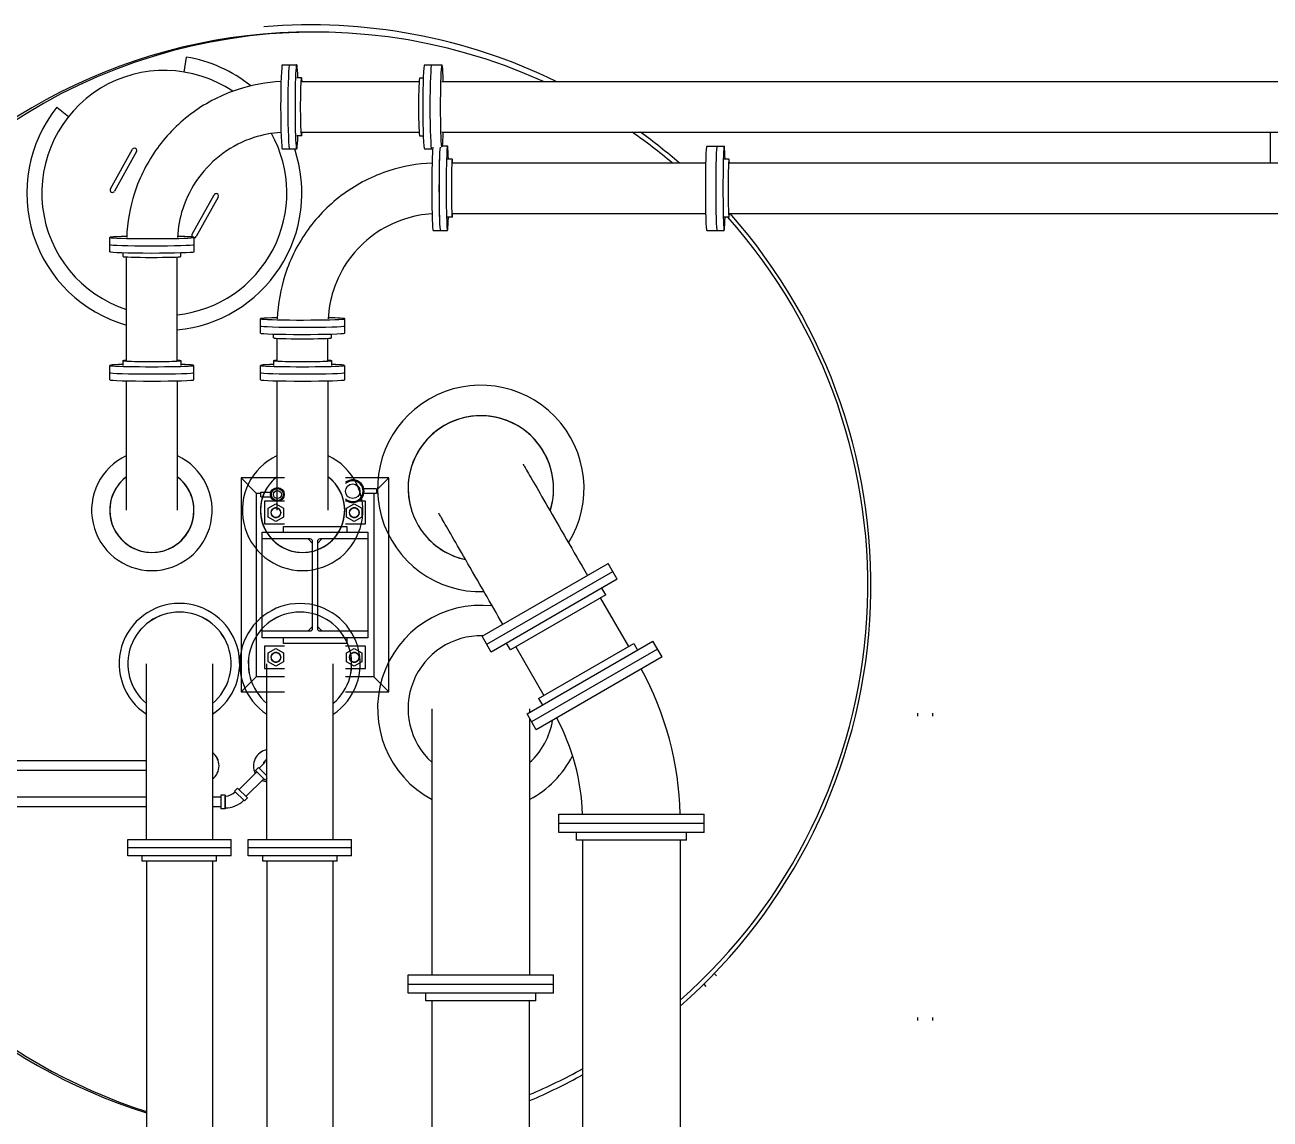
# Model space of a CAD drawing. Header units: metres. Extents: x 0 to 63075, y 0 to 44550.
# Drawn here: x 53271 to 53892, y 39429 to 39974 of the extents above; entities that cross this region are included whole.
import ezdxf

# ---------------------------------------------------------------- set-up
doc = ezdxf.new("R2010")
doc.units = ezdxf.units.M
doc.header["$LTSCALE"] = 75
for name, color, linetype in [('GSB', 7, 'Continuous'), ('ML6', 1, 'Continuous'), ('SL1', 8, 'Continuous')]:
    doc.layers.add(name, color=color, linetype=linetype)

# ---------------------------------------------------------------- blocks, each defined once
blk = doc.blocks.new('A$C6bae614f')
at = {"layer": 'SL1'}
for p, q in [((369436, 40856), (369444, 40905.3)), ((369761.6, 40880.1), (369809.3, 40880.1)), ((370233, 40880.1), (370291.2, 40880.1)), ((369825.1, 40836.5), (369809.3, 40836.5)), ((369825.1, 40824.6), (370215.4, 40824.6)), ((370217.3, 40836.5), (370229, 40836.5)), ((370291.2, 40824.5), (373213.1, 40824.5)), ((369013.5, 40739.7), (369052.5, 40708.6)), ((369825.1, 40656.3), (370215.4, 40656.3)), ((370291.2, 40656.3), (373213.1, 40656.2)), ((373039.1, 40656.2), (373039.1, 40554.5)), ((369825.1, 40644.4), (369809.3, 40644.4)), ((370217.2, 40644.4), (370229, 40644.4)), ((369191.2, 40468.5), (369264, 40599.6)), ((369278, 40591.8), (369205.2, 40460.7)), ((369761.6, 40600.7), (369809.3, 40600.7)), ((370233, 40600.7), (370260.2, 40600.7)), ((370309.5, 40610.1), (370290.6, 40610.1)), ((371169.6, 40610.1), (371227.7, 40610.1)), ((370325.3, 40566.4), (370309.5, 40566.4)), ((370325.3, 40554.5), (371166.2, 40554.5)), ((371243.5, 40566.4), (371227.7, 40566.4)), ((371243.5, 40554.5), (374164.9, 40554.4)), ((369462.2, 40317.9), (369535, 40449.1)), ((369549, 40441.3), (369476.2, 40310.2)), ((370325.3, 40374.4), (370309.5, 40374.4)), ((370325.3, 40386.3), (371166.2, 40386.2)), ((371243.5, 40374.3), (371227.7, 40374.3)), ((371243.5, 40386.2), (374164.9, 40386.1)), ((370261.8, 40330.7), (370309.5, 40330.7)), ((371169.6, 40330.7), (371227.7, 40330.7)), ((369189.3, 40259.7), (369189.3, 40307.5)), ((369468.7, 40259.8), (369468.7, 40307.6)), ((369233, 40244), (369233, 40256.7)), ((369244.7, 39898.5), (369244.7, 40242.6)), ((369412.9, 39898.5), (369412.9, 40242.6)), ((369425, 40244), (369425, 40256.8)), ((369689.1, 39989.8), (369689.1, 40037.5)), ((369968.5, 39989.8), (369968.5, 40037.5)), ((369732.8, 39974), (369732.8, 39986.7)), ((369744.7, 39898.5), (369744.7, 39972.6)), ((369912.9, 39898.5), (369912.9, 39972.6)), ((369924.9, 39974), (369924.9, 39986.7)), ((369189.1, 39835), (369189.1, 39882.7)), ((369232.8, 39898.5), (369232.8, 39882.7)), ((369424.8, 39898.5), (369424.8, 39882.7)), ((369468.5, 39835), (369468.5, 39882.7)), ((369689.1, 39835), (369689.1, 39882.7)), ((369732.8, 39898.5), (369732.8, 39882.7)), ((369924.8, 39898.5), (369924.8, 39882.7)), ((369968.5, 39835), (369968.5, 39882.7)), ((369244.6, 39402.5), (369244.7, 39831.6)), ((369412.9, 39831.6), (369412.9, 39402.5)), ((369744.6, 39402.5), (369744.7, 39831.6)), ((369912.9, 39831.6), (369912.9, 39402.5)), ((370606.2, 39628.2), (370606.2, 39628.2)), ((370606.2, 39628.2), (370606.2, 39628.2)), ((369675.2, 39459.4), (369625.2, 39509.4)), ((369768.7, 39509.4), (369625.2, 39509.4)), ((369625.2, 39509.4), (369625.2, 38799.4)), ((370115.2, 39509.4), (369971.7, 39509.4)), ((370115.2, 39509.4), (370074.2, 39468.4)), ((370115.2, 38799.4), (370115.2, 39509.4)), ((369675.2, 39459.4), (369675.2, 38849.4)), ((369675.2, 39459.4), (369690.2, 39459.4)), ((369690.2, 39461.9), (369723.5, 39461.9)), ((369690.2, 39446.9), (369690.2, 39461.9)), ((369767.7, 39459.4), (369768.7, 39459.4)), ((370074.2, 39472.9), (370032.2, 39472.9)), ((370074.2, 39457.9), (370032.2, 39457.9)), ((370065.2, 39457.9), (370065.2, 38849.4)), ((370074.2, 39472.9), (370074.2, 39457.9)), ((370178.9, 39474.6), (370178.9, 39474.6)), ((369690.2, 39446.9), (369723.5, 39446.9)), ((369702.7, 39431.9), (369702.7, 39356.9)), ((369740.5, 39431.9), (369702.7, 39431.9)), ((369714.8, 39409.1), (369740.2, 39423.8)), ((369740.2, 39423.8), (369765.7, 39409.1)), ((369768.7, 39431.9), (369749.9, 39431.9)), ((369977.9, 39431.9), (369971.7, 39431.9)), ((369974.8, 39409.1), (370000.2, 39423.8)), ((370000.2, 39423.8), (370025.7, 39409.1)), ((370037.7, 39431.9), (370012.6, 39431.9)), ((370037.7, 39356.9), (370037.7, 39431.9)), ((369189.1, 39402.1), (369189.1, 39402.1)), ((369468.5, 39402.1), (369468.5, 39402.1)), ((369689.1, 39402.1), (369689.1, 39402.1)), ((369689.1, 39402.1), (369689.1, 39402.1)), ((369714.8, 39379.7), (369714.8, 39409.1)), ((369740.2, 39365), (369714.8, 39379.7)), ((369725.2, 39401.6), (369723.6, 39394.4)), ((369723.6, 39394.4), (369725.2, 39387.2)), ((369729.8, 39407.4), (369725.2, 39401.6)), ((369725.2, 39387.2), (369729.8, 39381.4)), ((369736.5, 39410.6), (369729.8, 39407.4)), ((369729.8, 39381.4), (369736.5, 39378.1)), ((369743.9, 39410.6), (369736.5, 39410.6)), ((369736.5, 39378.1), (369743.9, 39378.1)), ((369765.7, 39379.7), (369740.2, 39365)), ((369750.6, 39407.4), (369743.9, 39410.6)), ((369743.9, 39378.1), (369750.6, 39381.4)), ((369755.2, 39401.6), (369750.6, 39407.4)), ((369750.6, 39381.4), (369755.2, 39387.2)), ((369756.9, 39394.4), (369755.2, 39401.6)), ((369755.2, 39387.2), (369756.9, 39394.4)), ((369765.7, 39409.1), (369765.7, 39379.7)), ((369968.5, 39402.1), (369968.5, 39402.1)), ((369968.5, 39402.1), (369968.5, 39402.1)), ((369974.8, 39379.7), (369974.8, 39409.1)), ((370000.2, 39365), (369974.8, 39379.7)), ((369985.2, 39401.6), (369983.6, 39394.4)), ((369983.6, 39394.4), (369985.2, 39387.2)), ((369989.8, 39407.4), (369985.2, 39401.6)), ((369985.2, 39387.2), (369989.8, 39381.4)), ((369996.5, 39410.6), (369989.8, 39407.4)), ((369989.8, 39381.4), (369996.5, 39378.1)), ((370003.9, 39410.6), (369996.5, 39410.6)), ((369996.5, 39378.1), (370003.9, 39378.1)), ((370025.7, 39379.7), (370000.2, 39365)), ((370010.6, 39407.4), (370003.9, 39410.6)), ((370003.9, 39378.1), (370010.6, 39381.4)), ((370015.2, 39401.6), (370010.6, 39407.4)), ((370010.6, 39381.4), (370015.2, 39387.2)), ((370016.9, 39394.4), (370015.2, 39401.6)), ((370015.2, 39387.2), (370016.9, 39394.4)), ((370025.7, 39409.1), (370025.7, 39379.7)), ((369702.7, 39356.9), (369768.7, 39356.9)), ((369765.2, 39348.4), (369975.2, 39348.4)), ((369765.2, 39329.4), (369765.2, 39348.4)), ((369971.7, 39356.9), (370037.7, 39356.9)), ((369975.2, 39348.4), (369975.2, 39329.4)), ((369695.2, 39329.4), (370045.2, 39329.4)), ((369695.2, 38979.4), (369695.2, 39329.4)), ((369854.2, 39307), (369695.2, 39307)), ((369862.2, 39292), (369847.2, 39307)), ((369862.2, 39009.8), (369862.2, 39299)), ((369893.2, 39307), (369878.2, 39292)), ((369878.2, 39299), (369878.2, 39009.8)), ((370045.2, 39307), (369886.2, 39307)), ((370045.2, 39329.4), (370045.2, 38979.4)), ((370234.3, 39320.7), (370234.3, 39320.7)), ((370234.3, 39320.7), (370234.3, 39320.7)), ((370424.6, 38984.3), (370842.6, 39225.5)), ((370872.8, 39173.2), (370842.6, 39225.5)), ((370439.7, 38958.1), (370857.7, 39199.4)), ((370872.8, 39173.2), (370454.9, 38931.9)), ((370834.6, 39121.9), (370821.9, 39143.8)), ((370834.6, 39121.9), (370518.4, 38939.3)), ((370816.7, 39111.6), (370909.9, 38950.1)), ((369695.2, 39001.8), (369854.2, 39001.8)), ((369847.2, 39001.8), (369862.2, 39016.8)), ((369878.2, 39016.8), (369893.2, 39001.8)), ((369886.2, 39001.8), (370045.2, 39001.8)), ((370045.2, 38979.4), (369695.2, 38979.4)), ((369765.2, 38960.4), (369765.2, 38979.4)), ((369975.2, 38960.4), (369765.2, 38960.4)), ((369975.2, 38979.4), (369975.2, 38960.4)), ((370454.9, 38931.9), (370424.6, 38984.3)), ((370518.4, 38939.3), (370505.7, 38961.3)), ((370573.4, 38726.6), (370991.3, 38967.9)), ((370611.6, 38777.9), (370927.8, 38960.4)), ((370927.8, 38960.4), (370940.5, 38938.5)), ((371021.6, 38915.5), (370991.3, 38967.9)), ((369702.7, 38951.9), (369702.7, 38876.9)), ((369768.7, 38951.9), (369702.7, 38951.9)), ((369714.8, 38929.1), (369740.2, 38943.8)), ((369714.8, 38899.7), (369714.8, 38929.1)), ((369725.2, 38921.6), (369723.5, 38914.4)), ((369729.8, 38927.4), (369725.2, 38921.6)), ((369736.5, 38930.6), (369729.8, 38927.4)), ((369743.9, 38930.6), (369736.5, 38930.6)), ((369740.2, 38943.8), (369765.6, 38929.1)), ((369750.6, 38927.4), (369743.9, 38930.6)), ((369755.2, 38921.6), (369750.6, 38927.4)), ((369756.9, 38914.4), (369755.2, 38921.6)), ((369765.6, 38929.1), (369765.6, 38899.7)), ((370037.7, 38951.9), (369971.7, 38951.9)), ((369974.8, 38929.1), (370000.2, 38943.8)), ((369974.8, 38899.7), (369974.8, 38929.1)), ((369985.2, 38921.6), (369983.5, 38914.4)), ((369989.8, 38927.4), (369985.2, 38921.6)), ((369996.5, 38930.6), (369989.8, 38927.4)), ((370003.9, 38930.6), (369996.5, 38930.6)), ((370000.2, 38943.8), (370025.6, 38929.1)), ((370010.6, 38927.4), (370003.9, 38930.6)), ((370015.2, 38921.6), (370010.6, 38927.4)), ((370016.9, 38914.4), (370015.2, 38921.6)), ((370025.6, 38929.1), (370025.6, 38899.7)), ((370037.7, 38876.9), (370037.7, 38951.9)), ((370536.3, 38949.6), (370629.5, 38788.2)), ((371006.5, 38941.7), (370588.5, 38700.4)), ((369310.6, 38310), (369310.7, 38892.7)), ((369529.7, 38892.6), (369529.7, 38310)), ((369702.7, 38876.9), (369768.7, 38876.9)), ((369710.6, 38310), (369710.7, 38892.6)), ((369740.2, 38885), (369714.8, 38899.7)), ((369723.5, 38914.4), (369725.2, 38907.2)), ((369725.2, 38907.2), (369729.8, 38901.4)), ((369729.8, 38901.4), (369736.5, 38898.1)), ((369736.5, 38898.1), (369743.9, 38898.1)), ((369765.6, 38899.7), (369740.2, 38885)), ((369743.9, 38898.1), (369750.6, 38901.4)), ((369750.6, 38901.4), (369755.2, 38907.2)), ((369755.2, 38907.2), (369756.9, 38914.4)), ((369929.7, 38892.6), (369929.7, 38309.9)), ((369971.7, 38876.9), (370037.7, 38876.9)), ((370000.2, 38885), (369974.8, 38899.7)), ((369983.5, 38914.4), (369985.2, 38907.2)), ((369985.2, 38907.2), (369989.8, 38901.4)), ((369989.8, 38901.4), (369996.5, 38898.1)), ((369996.5, 38898.1), (370003.9, 38898.1)), ((370025.6, 38899.7), (370000.2, 38885)), ((370003.9, 38898.1), (370010.6, 38901.4)), ((370010.6, 38901.4), (370015.2, 38907.2)), ((370015.2, 38907.2), (370016.9, 38914.4)), ((371021.6, 38915.5), (370603.6, 38674.2)), ((369675.2, 38849.4), (369625.2, 38799.4)), ((369768.7, 38849.4), (369675.2, 38849.4)), ((370065.2, 38849.4), (369971.7, 38849.4)), ((370115.2, 38799.4), (370065.2, 38849.4)), ((369625.2, 38799.4), (369768.7, 38799.4)), ((369971.7, 38799.4), (370115.2, 38799.4)), ((370611.6, 38777.9), (370624.3, 38755.9)), ((370258.3, 37860.6), (370258.3, 38744)), ((370603.6, 38674.2), (370573.4, 38726.6)), ((370582.1, 38744), (370582.1, 38731.6)), ((370582.1, 38711.4), (370582.1, 37860.6)), ((371870.2, 38719.7), (371870.2, 38729.3)), ((371920.2, 38719.7), (371920.2, 38729.3)), ((369310.7, 38570.5), (368036.3, 38570.6)), ((369682.3, 38549.3), (369672.3, 38539.2)), ((369682.3, 38549.3), (369710.7, 38521)), ((369684.6, 38547), (369704.3, 38566.7)), ((369310.7, 38538.5), (368036.3, 38538.6)), ((369677.1, 38534.4), (369618.2, 38475.5)), ((369699.7, 38511.7), (369640.9, 38452.9)), ((369672.3, 38539.2), (369704.5, 38506.9)), ((369710.7, 38513), (369704.5, 38506.9)), ((369603.3, 38470.3), (369613.4, 38480.4)), ((369635.6, 38438), (369603.3, 38470.3)), ((369633.4, 38440.2), (369605.6, 38468)), ((369645.7, 38448.1), (369613.4, 38480.4)), ((369310.7, 38450.5), (368036.3, 38450.6)), ((369557.9, 38450.5), (369529.7, 38450.5)), ((369557.9, 38457.3), (369557.9, 38411.7)), ((369572.1, 38457.3), (369557.9, 38457.3)), ((369572.1, 38457.3), (369572.1, 38411.7)), ((369572.1, 38414.9), (369572.1, 38454.2)), ((369635.6, 38438), (369645.7, 38448.1)), ((369310.7, 38418.5), (368036.3, 38418.6)), ((369557.9, 38418.5), (369529.7, 38418.5)), ((369572.1, 38411.7), (369557.9, 38411.7)), ((370678.7, 38394.1), (371161.3, 38394.1)), ((370678.7, 38333.6), (370678.7, 38394.1)), ((371161.3, 38333.6), (371161.3, 38394.1)), ((370678.7, 38363.9), (371161.3, 38363.9)), ((369248.7, 38256.1), (369248.7, 38310)), ((369248.7, 38310), (369591.6, 38310)), ((369591.6, 38256.1), (369591.6, 38310)), ((369648.7, 38310), (369991.6, 38309.9)), ((369648.7, 38256.1), (369648.7, 38310)), ((369991.6, 38256.1), (369991.6, 38309.9)), ((371161.3, 38333.6), (370678.7, 38333.6)), ((370737.4, 38308.3), (370737.4, 38333.6)), ((371102.5, 38308.3), (370737.4, 38308.3)), ((370758, 38308.3), (370758, 35459.1)), ((371081.9, 38308.3), (371081.8, 35459.1)), ((371102.5, 38308.3), (371102.5, 38333.6)), ((369248.7, 38283.1), (369591.6, 38283)), ((369648.7, 38283), (369991.6, 38283)), ((369591.6, 38256.1), (369248.7, 38256.1)), ((369297.1, 38238.7), (369297.1, 38256.1)), ((369543.2, 38238.6), (369297.1, 38238.7)), ((369310.6, 38238.7), (369310.6, 35949.6)), ((369529.7, 38238.6), (369529.6, 35949.6)), ((369543.2, 38238.6), (369543.2, 38256.1)), ((369991.6, 38256.1), (369648.7, 38256.1)), ((369697.1, 38238.6), (369697.1, 38256.1)), ((369943.2, 38238.6), (369697.1, 38238.6)), ((369710.6, 38238.6), (369710.6, 35353.3)), ((369929.7, 38238.6), (369929.6, 35353.3)), ((369943.2, 38238.6), (369943.2, 38256.1)), ((370178.9, 37800.2), (370178.9, 37860.6)), ((370178.9, 37860.6), (370661.5, 37860.6)), ((370661.5, 37800.1), (370661.5, 37860.6)), ((371194.7, 37865.4), (371202.5, 37857.6)), ((370178.9, 37830.4), (370661.5, 37830.4)), ((371159.6, 37829.8), (371167.1, 37822.3)), ((370661.5, 37800.1), (370178.9, 37800.2)), ((370237.6, 37774.8), (370237.6, 37800.1)), ((370602.7, 37774.8), (370237.6, 37774.8)), ((370258.2, 35459.2), (370258.2, 37774.8)), ((370582, 35459.2), (370582.1, 37774.8)), ((370602.7, 37774.8), (370602.7, 37800.1)), ((371870.2, 37709.3), (371870.2, 37719.7)), ((371920.2, 37709.3), (371920.2, 37719.7))]:
    blk.add_line(p, q, dxfattribs=at)
for centre, radius in [((369745.2, 39454.4), 23), ((369745.2, 39454.4), 19.8), ((369745.2, 39454.4), 13.3), ((369995.2, 39465.4), 24.1), ((369740.2, 39394.4), 16), ((370000.2, 39394.4), 16), ((369740.2, 38914.4), 16), ((370000.2, 38914.4), 16)]:
    blk.add_circle(centre, radius, dxfattribs=at)
for centre, radius, start, end in [((369856.6, 39154.4), 1834, 89.7851, 198.5624), ((369870.2, 39154.4), 1834, 65.5968, 198.5624), ((369856.6, 39154.4), 1858, 64.0134, 94.8341), ((369370.1, 40454.9), 456.4, 51.1003, 80.6787), ((369370.1, 40454.9), 406.5, 56.0722, 252.0244), ((369370.1, 40454.9), 456.4, 141.3894, 254.0455), ((369870.2, 39154.4), 1834, 49.7678, 54.975), ((369856.6, 39154.4), 1858, 48.9007, 53.9325), ((369370.1, 40454.9), 406.5, 276.0471, 29.032), ((369271, 40595.7), 8, 330.9472, 150.9472), ((369370.1, 40454.9), 456.4, 275.3837, 18.6348), ((369198.2, 40464.6), 8, 150.9472, 330.9471), ((369542, 40445.2), 8, 330.9472, 150.9472), ((369856.6, 39154.4), 1858, 311.2593, 41.5291), ((369870.2, 39154.4), 1834, 311.3505, 41.6968), ((369469.2, 40314.1), 8, 150.9472, 221.9756), ((369469.2, 40314.1), 8, 266.3335, 330.9472), ((370420.2, 39474.6), 342.5, 328.2027, 271.7736), ((370420.2, 39474.6), 241.3, 45.4581, 179.9981), ((370420.2, 39474.6), 241.3, 19.4724, 198.1552), ((370420.3, 39474.4), 241.3, 342.1428, 257.8461), ((370420.3, 39474.4), 241.3, 342.1421, 39.5925), ((370420.3, 39474.4), 241.3, 342.1425, 39.5925), ((369328.8, 39402), 200, 114.8761, 65.1201), ((369828.8, 39402), 200, 114.8761, 65.1201), ((369328.8, 39402.1), 139.7, 127.031, 179.9981), ((369328.8, 39402.1), 139.7, 127.031, 179.9981), ((369328.8, 39402.1), 139.7, 127.031, 52.9653), ((369328.8, 39402.1), 139.7, 359.9981, 52.9653), ((369328.8, 39402.1), 139.7, 359.9981, 52.9653), ((369828.8, 39402.1), 139.7, 127.031, 179.9981), ((369828.8, 39402.1), 139.7, 127.031, 52.9653), ((369828.8, 39402.1), 139.7, 127.031, 179.9981), ((369828.8, 39402.1), 139.7, 359.9981, 52.9653), ((369828.8, 39402.1), 139.7, 359.9981, 52.9653), ((369995.2, 39465.4), 37.7, 231.4605, 128.5357), ((369995.2, 39465.4), 34.5, 227.1317, 132.8646), ((369328.8, 39402), 139.7, 147.6992, 32.297), ((369828.8, 39402), 139.7, 147.6992, 32.297), ((369328.8, 39402), 139.7, 179.9808, 0.0154), ((369828.8, 39402), 139.7, 179.9808, 0.0154), ((369854.2, 39299), 8, 359.9981, 89.9981), ((369886.2, 39299), 8, 89.9981, 179.9981), ((370420.3, 39474.4), 241.3, 219.5925, 257.8457), ((370420.3, 39474.4), 241.3, 219.5925, 257.8454), ((369420.2, 38893.1), 200, 303.2066, 236.7896), ((369820.2, 38893), 200, 303.2066, 236.7896), ((370420.2, 38744.4), 342.5, 83.6186, 241.7836), ((369420.2, 38893.1), 171.5, 309.6933, 230.303), ((369420.2, 38893.1), 171.4, 309.7071, 230.2891), ((369820.2, 38893), 171.5, 309.6933, 230.303), ((369820.2, 38893), 171.4, 309.7071, 230.2891), ((369854.2, 39009.8), 8, 269.9981, 359.9981), ((369886.2, 39009.8), 8, 179.9981, 269.9981), ((370420.2, 38744.4), 241.3, 88.4061, 227.8498), ((370024.3, 38368.9), 1057.6, 1.3643, 28.6319), ((370024.3, 38368.9), 733.8, 1.9675, 28.0288), ((370420.2, 38744.4), 241.3, 312.1465, 350.8172), ((369497.8, 38554.5), 54, 306.1889, 53.8073), ((369497.8, 38554.5), 54, 306.2084, 53.7879), ((369719.8, 38554.5), 54, 99.7959, 207.777), ((369719.9, 38554.5), 54, 99.82, 207.7546), ((370420.2, 38744.4), 342.5, 298.2126, 332.7532), ((369719.9, 38554.5), 22.8, 113.7776, 165.574), ((369719.8, 38554.5), 54, 242.2476, 260.2003), ((369719.9, 38554.5), 54, 242.2416, 260.1763), ((369572.1, 38501.4), 47.2, 269.9981, 314.9981), ((369572.1, 38501.4), 86.6, 269.9981, 314.9981), ((369856.6, 39154.4), 1834, 203.6543, 252.681), ((369870.2, 39154.4), 1834, 203.6543, 252.2343), ((369870.2, 39154.4), 1834, 292.8395, 298.9521), ((369856.6, 39154.4), 1858, 292.9841, 299.0232)]:
    blk.add_arc(centre, radius, start, end, dxfattribs=at)
for centre, major_axis, ratio, start_param, end_param in [((369761.6, 40740.4), (0, -139.7), 0.039582, 3.141593, 6.283185), ((369785.5, 40740.4), (0, -139.7), 0.039582, 3.141593, 6.283185), ((369785.5, 40740.4), (0, 139.7), 0.039582, 0, 1.570796), ((369809.3, 40740.4), (0, 139.7), 0.039582, 5.470367, 7.853982), ((370233, 40740.4), (0, 139.7), 0.039582, 0, 1.570796), ((370256.9, 40740.4), (0, 139.7), 0.039582, 0, 1.570796), ((370291.2, 40740.4), (0, 139.7), 0.039582, 5.358734, 7.853982), ((369825.1, 40740.4), (0, 96), 0.039582, 5.780083, 7.853982), ((370217.2, 40740.4), (0, 96), 0.039582, 0, 1.570796), ((369785.5, 40740.4), (0, -139.7), 0.039582, 4.712389, 6.283185), ((369809.3, 40740.4), (0, -139.7), 0.039582, 4.712389, 7.096003), ((369825.1, 40740.4), (0, -96), 0.039582, 4.712389, 6.786288), ((370217.2, 40740.4), (0, -96), 0.039582, 4.712389, 6.283185), ((370233, 40740.4), (0, -139.7), 0.039582, 4.712389, 6.283185), ((370256.9, 40740.4), (0, -139.7), 0.039582, 4.712389, 6.283185), ((370291.2, 40740.4), (0, -139.7), 0.039582, 4.712389, 5.977279), ((370291.2, 40740.4), (0, -139.7), 0.039582, 0.368932, 0.924451), ((370309.5, 40470.4), (0, 139.7), 0.029987, 5.470367, 7.853982), ((371227.7, 40470.4), (0, 139.7), 0.029987, 5.470367, 7.853982), ((370261.8, 40470.4), (0, -139.7), 0.029987, 3.344999, 6.283185), ((370285.6, 40470.4), (0, -139.7), 0.029987, 3.346012, 6.283185), ((370285.6, 40470.4), (0, 139.7), 0.029987, 0.204419, 1.570796), ((370325.3, 40470.4), (0, 96), 0.029987, 5.780083, 7.853982), ((371169.6, 40470.4), (0, 139.7), 0.029987, 0, 1.570796), ((371203.8, 40470.4), (0, 139.7), 0.029987, 0, 1.570796), ((371243.5, 40470.4), (0, 96), 0.029987, 5.780083, 7.853982), ((370285.6, 40470.4), (0, -139.7), 0.029987, 4.712389, 6.283185), ((370309.5, 40470.4), (0, -139.7), 0.029987, 4.712389, 7.096003), ((370325.3, 40470.4), (0, -96), 0.029987, 4.712389, 6.786288), ((371169.6, 40470.4), (0, -139.7), 0.029987, 4.712389, 6.283185), ((371203.8, 40470.4), (0, -139.7), 0.029987, 4.712389, 6.283185), ((371227.7, 40470.4), (0, -139.7), 0.029987, 4.712389, 7.096003), ((371243.5, 40470.4), (0, -96), 0.029987, 4.712389, 6.786288), ((369329, 40307.5), (-139.7, 0), 0.029971, 5.354616, 9.385192), ((369329, 40283.6), (-139.7, 0), 0.029971, 0, 3.102007), ((369329, 40283.6), (139.7, 0), 0.029971, 3.141593, 6.243599), ((369329, 40307.5), (139.7, 0), 0.029971, 6.243599, 7.201624), ((369329, 40283.6), (139.7, 0), 0.029971, 6.243599, 6.283185), ((369329, 40259.8), (139.7, 0), 0.029971, 3.141593, 6.243599), ((369329, 40244), (96, 0), 0.029971, 3.141593, 6.243599), ((369329, 40244), (96, 0), 0.029971, 6.243599, 6.283185), ((369329, 40259.8), (139.7, 0), 0.029971, 6.243599, 6.283185), ((369828.8, 40037.5), (-139.7, 0), 0.029983, 5.354614, 9.394797), ((369828.8, 40037.5), (139.7, 0), 0.029983, 6.253205, 7.20162), ((369828.8, 40013.6), (-139.7, 0), 0.029983, 0, 3.111612), ((369828.8, 40013.6), (139.7, 0), 0.029983, 3.141593, 6.253205), ((369828.8, 40013.6), (139.7, 0), 0.029983, 6.253205, 6.283185), ((369828.8, 39989.8), (139.7, 0), 0.029983, 3.141593, 6.253205), ((369828.9, 39974), (96, 0), 0.029983, 3.141593, 6.253205), ((369828.9, 39974), (96, 0), 0.029983, 6.253205, 6.283185), ((369828.8, 39989.8), (139.7, 0), 0.029983, 6.253205, 6.283185), ((369328.8, 39882.7), (-139.7, 0), 0.029987, 5.470367, 7.853982), ((369328.8, 39898.5), (-96, 0), 0.029987, 5.780083, 7.853982), ((369328.8, 39898.5), (96, 0), 0.029987, 4.712389, 6.786288), ((369328.8, 39882.7), (139.7, 0), 0.029987, 4.712389, 7.096003), ((369828.8, 39882.7), (-139.7, 0), 0.029987, 5.470367, 7.853982), ((369828.8, 39898.5), (-96, 0), 0.029987, 5.780083, 7.853982), ((369828.8, 39898.5), (96, 0), 0.029987, 4.712389, 6.786288), ((369828.8, 39882.7), (139.7, 0), 0.029987, 4.712389, 7.096003), ((369328.8, 39858.8), (-139.7, 0), 0.029987, 0, 1.570796), ((369328.8, 39858.8), (139.7, 0), 0.029987, 3.141593, 6.283185), ((369328.8, 39835), (139.7, 0), 0.029987, 3.141593, 6.283185), ((369328.8, 39858.8), (139.7, 0), 0.029987, 4.712389, 6.283185), ((369828.8, 39858.8), (139.7, 0), 0.029987, 3.141593, 6.283185), ((369828.8, 39858.8), (-139.7, 0), 0.029987, 0, 1.570796), ((369828.8, 39835), (139.7, 0), 0.029987, 3.141593, 6.283185), ((369828.8, 39858.8), (139.7, 0), 0.029987, 4.712389, 6.283185)]:
    blk.add_ellipse(centre, major_axis=major_axis, ratio=ratio, start_param=start_param, end_param=end_param, dxfattribs=at)
for points, knots in [([(369757.2, 40824.1), (369708.9, 40822), (369660.9, 40813.3), (369614.9, 40798.3), (369561.5, 40781), (369510.9, 40755.2), (369465.5, 40722.2), (369420.2, 40689.2), (369380, 40649.1), (369347, 40603.7), (369314.1, 40558.2), (369288.3, 40507.6), (369271, 40454.2), (369255.6, 40406.8), (369246.9, 40357.3), (369245.2, 40307.5)], [4.755823, 4.755823, 4.755823, 4.755823, 5.026389, 5.026389, 5.026389, 5.340389, 5.340389, 5.340389, 5.654389, 5.654389, 5.654389, 5.968389, 5.968389, 5.968389, 6.247213, 6.247213, 6.247213, 6.247213]), ([(369757.2, 40655.6), (369726.5, 40653.6), (369696.1, 40647.8), (369666.9, 40638.3), (369630.3, 40626.4), (369595.6, 40608.7), (369564.5, 40586.1), (369533.4, 40563.5), (369505.8, 40535.9), (369483.2, 40504.8), (369460.6, 40473.7), (369442.9, 40438.9), (369431.1, 40402.3), (369421.1, 40371.7), (369415.2, 40339.7), (369413.6, 40307.5)], [4.775624, 4.775624, 4.775624, 4.775624, 5.026389, 5.026389, 5.026389, 5.340389, 5.340389, 5.340389, 5.654389, 5.654389, 5.654389, 5.968389, 5.968389, 5.968389, 6.23114, 6.23114, 6.23114, 6.23114]), ([(370258.4, 40554.1), (370209.7, 40552.1), (370161.3, 40543.4), (370115, 40528.3), (370061.6, 40511), (370011, 40485.2), (369965.6, 40452.2), (369920.2, 40419.2), (369880, 40379.1), (369847, 40333.7), (369814, 40288.3), (369788.3, 40237.6), (369770.9, 40184.3), (369755.5, 40136.9), (369746.8, 40087.3), (369745, 40037.5)], [4.753819, 4.753819, 4.753819, 4.753819, 5.026389, 5.026389, 5.026389, 5.340389, 5.340389, 5.340389, 5.654389, 5.654389, 5.654389, 5.968389, 5.968389, 5.968389, 6.247214, 6.247214, 6.247214, 6.247214]), ([(370258.4, 40385.6), (370227.4, 40383.7), (370196.6, 40377.9), (370167, 40368.3), (370130.3, 40356.4), (370095.6, 40338.7), (370064.5, 40316.1), (370033.3, 40293.5), (370005.8, 40265.9), (369983.2, 40234.8), (369960.5, 40203.6), (369942.9, 40168.9), (369931, 40132.3), (369921, 40101.6), (369915.1, 40069.7), (369913.5, 40037.5)], [4.772714, 4.772714, 4.772714, 4.772714, 5.026389, 5.026389, 5.026389, 5.340389, 5.340389, 5.340389, 5.654389, 5.654389, 5.654389, 5.968389, 5.968389, 5.968389, 6.231136, 6.231136, 6.231136, 6.231136]), ([(370560.9, 39554.7), (370561, 39554.5), (370561.2, 39554.2), (370561.4, 39553.9), (370562.4, 39552.2), (370564.3, 39548.9), (370567, 39544.1), (370572.8, 39534.2), (370582.4, 39517.5), (370595.3, 39495.2), (370608, 39473.1), (370624.3, 39445), (370642.8, 39412.9), (370661.3, 39380.8), (370682.5, 39344), (370704.9, 39305.3), (370726.8, 39267.3), (370750.4, 39226.5), (370773.8, 39185.9)], [0.5019977, 0.5019977, 0.5019977, 0.5019977, 0.5154156, 0.5154156, 0.5154156, 0.5855314, 0.5855314, 0.5855314, 0.7300364, 0.7300364, 0.7300364, 0.8739242, 0.8739242, 0.8739242, 1.0179082, 1.0179082, 1.0179082, 1.1589174, 1.1589174, 1.1589174, 1.1589174]), ([(370493.4, 39023.9), (370473.1, 39059.1), (370452.8, 39094.2), (370433.7, 39127.3), (370411, 39166.7), (370389.2, 39204.4), (370370.1, 39237.6), (370350.9, 39270.8), (370333.8, 39300.3), (370320.2, 39324), (370306.5, 39347.6), (370295.9, 39366), (370289.2, 39377.7), (370285.8, 39383.5), (370283.4, 39387.7), (370281.9, 39390.4), (370281.2, 39391.5), (370280.7, 39392.4), (370280.4, 39393)], [0.025179, 0.025179, 0.025179, 0.025179, 0.1465536, 0.1465536, 0.1465536, 0.2904599, 0.2904599, 0.2904599, 0.4344627, 0.4344627, 0.4344627, 0.5784678, 0.5784678, 0.5784678, 0.6497957, 0.6497957, 0.6497957, 0.6821647, 0.6821647, 0.6821647, 0.6821647])]:
    blk.add_open_spline(points, degree=3, knots=knots, dxfattribs=at)
blk = doc.blocks.new('zw$15D4')
at = {"layer": 'ML6', "xscale": 0.2502808837766805, "yscale": 0.2502808837766805, "zscale": 0.2502808837766805}
blk.add_blockref('A$C6bae614f', (-85544.7, -3177.3), dxfattribs=at)

msp = doc.modelspace()

# ---------------------------------------------------------------- block references
at = {"layer": 'GSB', "xscale": 0.6000000000000068, "yscale": 0.6000000000000068, "zscale": 0.6000000000000068}
msp.add_blockref('zw$15D4', (49200, 35721.63), dxfattribs=at)

doc.saveas('drawing.dxf')
